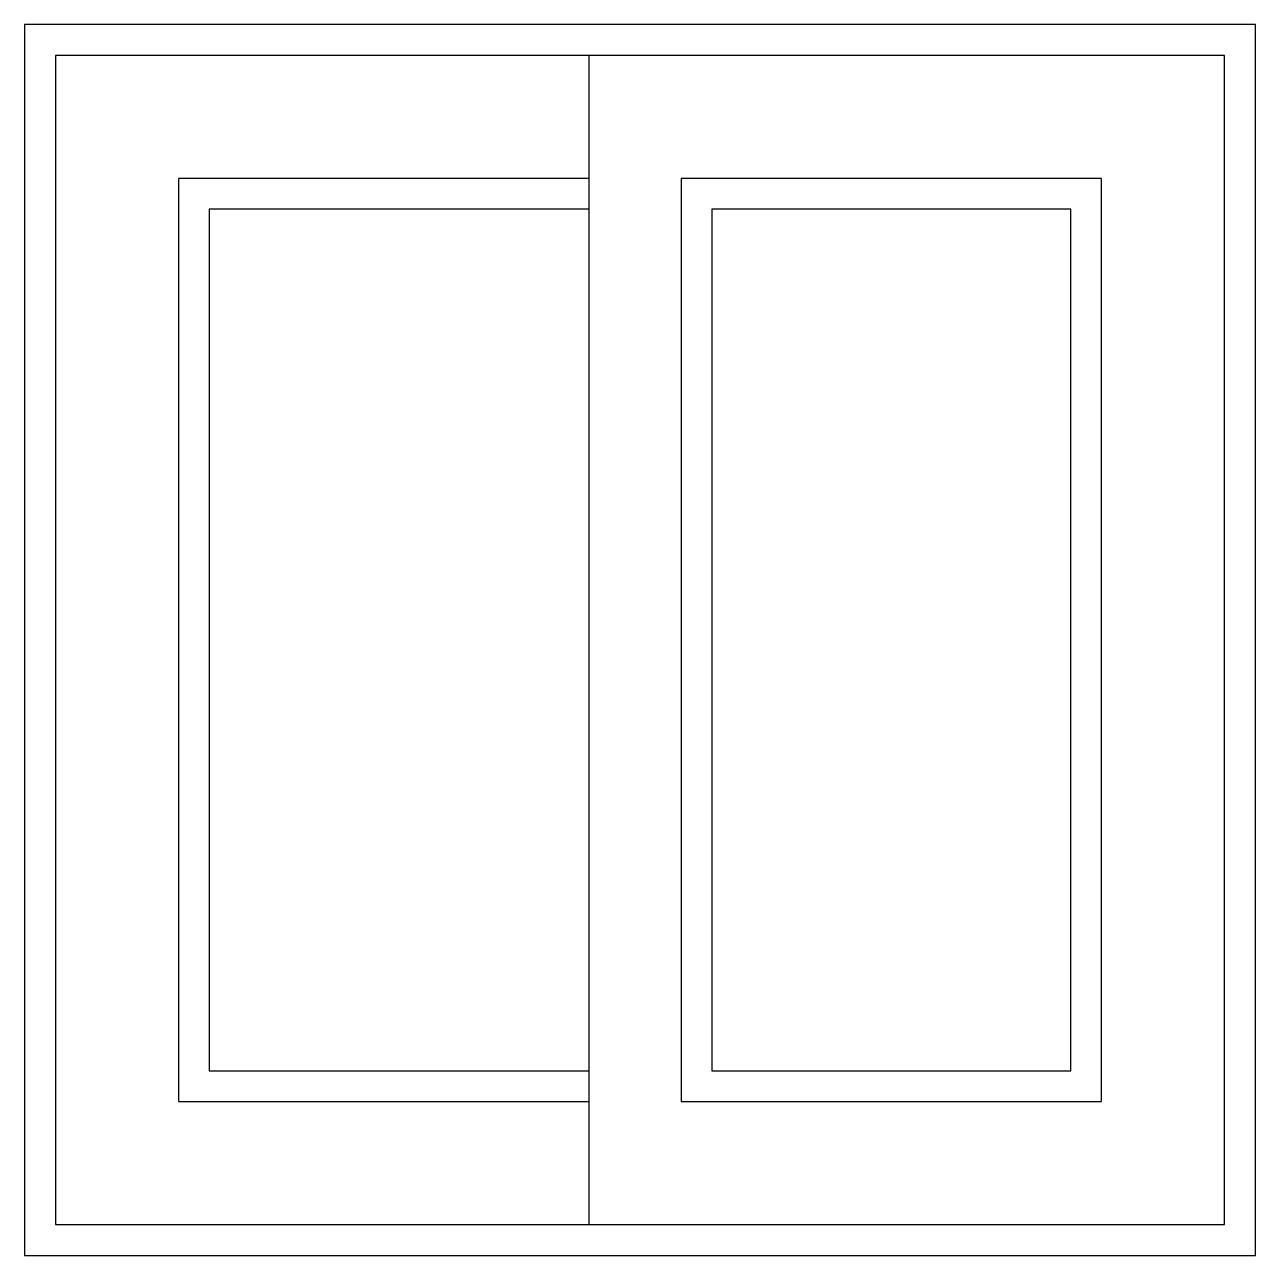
# Model space of a CAD drawing. Header units: millimetres. Extents: x 0 to 120, y 0 to 120.
import ezdxf

# ---------------------------------------------------------------- set-up
doc = ezdxf.new("R2010")
doc.units = ezdxf.units.MM

msp = doc.modelspace()

# ---------------------------------------------------------------- linework, layer by layer
for p, q in [((120, 120), (0, 120)), ((0, 120), (0, 0)), ((120, 0), (120, 120)), ((3, 117), (3, 3)), ((117, 117), (3, 117)), ((55, 117), (55, 3)), ((117, 3), (117, 117)), ((15, 105), (15, 15)), ((55, 105), (15, 105)), ((105, 105), (64, 105)), ((64, 105), (64, 18)), ((105, 15), (105, 105)), ((18, 102), (18, 18)), ((55, 102), (18, 102)), ((102, 102), (67, 102)), ((67, 102), (67, 18)), ((102, 18), (102, 102)), ((18, 18), (55, 18)), ((64, 18), (64, 15)), ((67, 18), (102, 18)), ((15, 15), (55, 15)), ((64, 15), (105, 15)), ((3, 3), (117, 3)), ((0, 0), (120, 0))]:
    msp.add_line(p, q)

doc.saveas('drawing.dxf')
